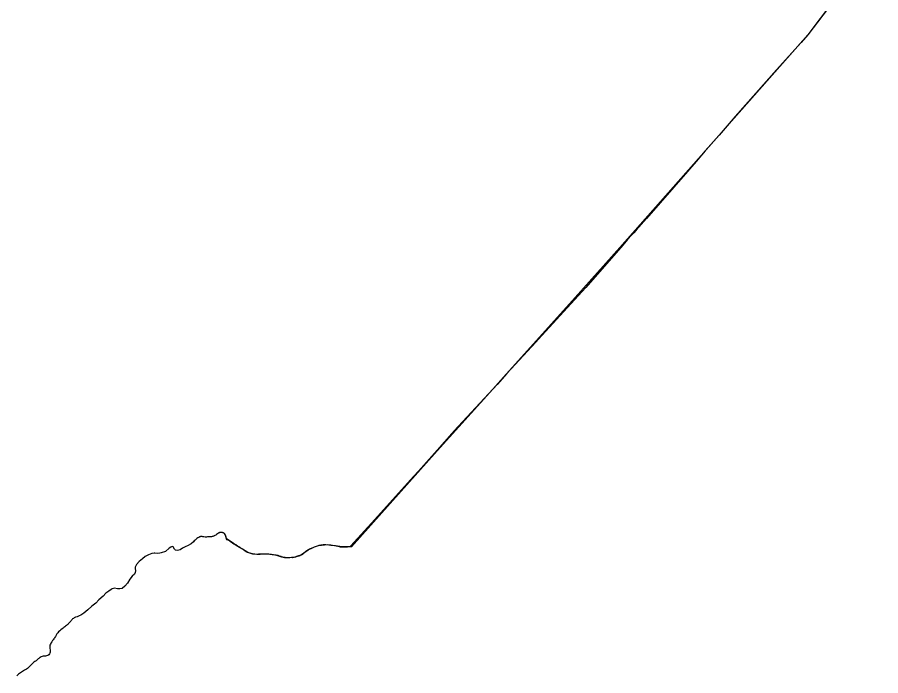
# Model space of a CAD drawing. Header units: inches. Extents: x 11258954 to 11313122, y 3645444 to 3695200.
# Drawn here: x 11305531 to 11311914, y 3660742 to 3665612 of the extents above; entities that cross this region are included whole.
import ezdxf

# ---------------------------------------------------------------- set-up
doc = ezdxf.new("R2010")
doc.units = ezdxf.units.IN
doc.header["$MEASUREMENT"] = 0
for name, color, linetype in [('SchoolBoardDistrict', 253, 'Continuous'), ('SchoolZone_Elementary', 251, 'Continuous'), ('SchoolZone_High', 63, 'Continuous'), ('SchoolZone_Middle', 154, 'Continuous')]:
    doc.layers.add(name, color=color, linetype=linetype)

msp = doc.modelspace()

# ---------------------------------------------------------------- linework, layer by layer
at = {"layer": 'SchoolBoardDistrict'}
msp.add_lwpolyline([(11311557.375, 3665722.9375), (11311376.344, 3665482.9375), (11311326.258, 3665426.6925), (11311145.094, 3665223.25), (11310837.4375, 3664877.375), (11310719.098, 3664741.241), (11310617.5625, 3664624.4375), (11310548.8995, 3664545.412), (11310500.1565, 3664489.3125), (11310485.0545, 3664471.932), (11310183.2815, 3664124.625), (11310105.9815, 3664038.6355), (11310088.106, 3664018.751), (11310071.25, 3664000), (11310043.4195, 3663968.1765), (11310006.8505, 3663926.361), (11309733.625, 3663613.9375), (11309677.4065, 3663552.4375), (11309385, 3663232.3125), (11309364.0545, 3663209.426), (11309150.9375, 3662976.5625), (11309077.625, 3662896.4375), (11308761.5, 3662552.375), (11308744.184, 3662533.062), (11308634.4065, 3662410.625), (11308496.077, 3662256.286), (11308460.25, 3662216.3125), (11308173.875, 3661897.3125), (11307997.0625, 3661702.6875), (11307989.844, 3661694.6875), (11307984.594, 3661694.4375), (11307971.375, 3661693.625), (11307957.844, 3661692.9375), (11307942.969, 3661692.4375), (11307935.6565, 3661692.4375), (11307929.0625, 3661692.8125), (11307921.1875, 3661693.625), (11307912.844, 3661695), (11307905.9375, 3661696.75), (11307899.5625, 3661698.4375), (11307887.9375, 3661700.8125), (11307875.3125, 3661702.6875), (11307861.5625, 3661704.625), (11307860.3125, 3661704.8125), (11307852.0315, 3661705.9375), (11307843.25, 3661707.0625), (11307833.5625, 3661708.0625), (11307812.4065, 3661709.5625), (11307793.0625, 3661709.375), (11307774.344, 3661707.25), (11307760.7815, 3661704.4375), (11307747.094, 3661700.6875), (11307733.344, 3661696.25), (11307720.219, 3661691.1875), (11307707.6875, 3661685.25), (11307692.344, 3661677.4375), (11307677.969, 3661669.3125), (11307666.969, 3661661.75), (11307656.9375, 3661653.875), (11307648.0625, 3661646.9375), (11307638.5315, 3661640), (11307628.5315, 3661633.8125), (11307623.3025, 3661631.359), (11307620.4065, 3661630), (11307611.844, 3661627.0625), (11307600.9375, 3661623.4375), (11307587.5625, 3661619.3125), (11307576.719, 3661616.875), (11307567.125, 3661615.25), (11307564.2815, 3661615.4375), (11307561.4065, 3661615.5625), (11307558.5315, 3661615.625), (11307546.5315, 3661615.125), (11307534.6565, 3661613.9375), (11307519.5, 3661613.4375), (11307506.25, 3661614.25), (11307495.875, 3661616.25), (11307486.719, 3661619.4375), (11307478.219, 3661623.1875), (11307469, 3661627.125), (11307458.6875, 3661630.625), (11307451.219, 3661632.1875), (11307444.25, 3661632.8125), (11307436.094, 3661633.625), (11307424.6875, 3661635.1875), (11307414.9375, 3661636.6875), (11307405.6875, 3661638.0625), (11307396.844, 3661639.25), (11307387.5, 3661640.3125), (11307377.6875, 3661641.25), (11307361.9375, 3661642.125), (11307346.969, 3661642.0625), (11307328.875, 3661641.4375), (11307313, 3661640.5), (11307299.7815, 3661639.625), (11307287.2815, 3661640.0625), (11307278.5625, 3661641.4375), (11307269.5, 3661643.4375), (11307260.2815, 3661645.625), (11307251.6875, 3661647.75), (11307243.4065, 3661650.25), (11307233.6565, 3661653.875), (11307222.5625, 3661659.25), (11307213.875, 3661665), (11307205.875, 3661671.0625), (11307197.469, 3661677), (11307188.594, 3661682.9375), (11307179.844, 3661688.625), (11307169.75, 3661695.0625), (11307159.2815, 3661701.5), (11307146.25, 3661709.0625), (11307132.9065, 3661716.375), (11307122.094, 3661722.3125), (11307112.25, 3661729.0625), (11307106.9065, 3661733.4375), (11307101.375, 3661737.9375), (11307095.6565, 3661741.875), (11307089.5625, 3661745), (11307083.5315, 3661748.4375), (11307077.6565, 3661754.25), (11307075.6875, 3661758.375), (11307075.344, 3661762.3125), (11307075.4375, 3661766.25), (11307073.7815, 3661774.75), (11307069.9065, 3661782.8125), (11307064.844, 3661789.25), (11307063.3125, 3661790.8125), (11307061.594, 3661792.4375), (11307059.625, 3661794.25), (11307053.5315, 3661798.75), (11307047.344, 3661801.4375), (11307040.844, 3661802.4375), (11307036.125, 3661802.1875), (11307031.375, 3661801.4375), (11307026.844, 3661800.4375), (11307024.844, 3661799.9375), (11307022.7815, 3661799.3125), (11307020.4375, 3661798.4375), (11307016.1565, 3661796.375), (11307012.75, 3661793.9375), (11307011.3575, 3661792.8295), (11307010, 3661791.75), (11307009.625, 3661791.4375), (11307004.094, 3661787.125), (11306998.1565, 3661782.9375), (11306991.8125, 3661778.875), (11306987.9495, 3661776.823), (11306985.8125, 3661775.6875), (11306976.0705, 3661771.301), (11306971.8125, 3661770.6875), (11306965.6565, 3661769.1875), (11306962.219, 3661768.875), (11306960.5625, 3661768.6875), (11306958.8165, 3661768.6875), (11306955.8125, 3661768.6875), (11306950.094, 3661768.625), (11306943.969, 3661768.5), (11306937.4065, 3661768.25), (11306928.844, 3661767.9375), (11306920.9065, 3661768.0625), (11306911, 3661769.0625), (11306903.219, 3661770.5), (11306896.969, 3661771.875), (11306891.4065, 3661772.25), (11306885.8125, 3661770.875), (11306885.133, 3661770.5805), (11306879.75, 3661768.25), (11306873, 3661765.0625), (11306865.469, 3661761.3125), (11306859.2815, 3661757.3125), (11306852.219, 3661752.0625), (11306844.8125, 3661745.5625), (11306839.3125, 3661739.1875), (11306834.8125, 3661732.875), (11306816.594, 3661718.4375), (11306789, 3661703.25), (11306776.7815, 3661699.0625), (11306751.7815, 3661684.4375), (11306734.375, 3661674.25), (11306714.375, 3661667.875), (11306700.1875, 3661670.25), (11306692.594, 3661677.25), (11306683.969, 3661695.875), (11306675.5625, 3661697.25), (11306667.1875, 3661692.875), (11306654.375, 3661685.875), (11306626.1565, 3661660.875), (11306595.75, 3661650.625), (11306584.5625, 3661649.625), (11306567.344, 3661647.25), (11306546.852, 3661648.7855), (11306543.1565, 3661649.0625), (11306526.5625, 3661645.4375), (11306501.9375, 3661636.625), (11306475.75, 3661623.25), (11306455.75, 3661607.625), (11306433.125, 3661586.0625), (11306411.5315, 3661563.625), (11306404.125, 3661551.25), (11306402.719, 3661545), (11306403.5315, 3661535), (11306405.719, 3661517.8125), (11306401.5315, 3661505.8125), (11306397.344, 3661492.625), (11306380.125, 3661477.625), (11306363.9375, 3661456.4375), (11306344.5315, 3661425.625), (11306326.125, 3661405.375), (11306305.125, 3661386.375), (11306289.719, 3661384), (11306280.3125, 3661383.625), (11306271.792, 3661385.437), (11306270.9065, 3661385.625), (11306250.3125, 3661389.8125), (11306231.5, 3661384.1875), (11306223.9065, 3661380.1875), (11306206.5, 3661368.625), (11306185.3125, 3661352.8125), (11306166.5, 3661331.8125), (11306134.2815, 3661302.8125), (11306110.5, 3661277.8125), (11306082.2815, 3661256.1875), (11306052.2815, 3661230), (11306022.0625, 3661205.1875), (11306000, 3661189.75), (11305987.125, 3661184.5625), (11305983.3075, 3661182.839), (11305974.25, 3661178.75), (11305962.2815, 3661174.5625), (11305956.6565, 3661172.125), (11305951.125, 3661169.25), (11305945.5625, 3661165.875), (11305939.875, 3661161.75), (11305936.0315, 3661158.3125), (11305933.0315, 3661154.8125), (11305930.219, 3661151), (11305926.875, 3661146.75), (11305921.8125, 3661140.6875), (11305917.125, 3661135.375), (11305912.625, 3661130.5625), (11305908.0315, 3661126.125), (11305903.5315, 3661122.1875), (11305898.719, 3661118.1875), (11305893.625, 3661114), (11305888.219, 3661109.5), (11305881.7815, 3661103.875), (11305876.0315, 3661098.8125), (11305870.1565, 3661093.75), (11305863.219, 3661088.0625), (11305853.375, 3661080.5625), (11305844.4065, 3661073.9375), (11305836.4065, 3661067.4375), (11305829.594, 3661060.4375), (11305823.844, 3661052.3125), (11305818.6565, 3661043.1875), (11305813.2815, 3661033.25), (11305806.969, 3661022.8125), (11305803.3125, 3661017.5), (11305801.5625, 3661015), (11305796.6565, 3661008.3125), (11305796.25, 3661007.75), (11305791.594, 3661001.5), (11305785.75, 3660993), (11305779.969, 3660983.8125), (11305775.5625, 3660975.375), (11305772.6565, 3660967.4375), (11305771.344, 3660959.5625), (11305771.594, 3660951.5), (11305772.6875, 3660943), (11305773.75, 3660933.75), (11305773.9375, 3660923.5625), (11305773.0625, 3660915.875), (11305771.125, 3660909.3125), (11305768.844, 3660904.875), (11305768.0625, 3660903.3125), (11305763.75, 3660897.375), (11305756.469, 3660891.5625), (11305747.875, 3660888.75), (11305738.594, 3660887.75), (11305729.3125, 3660887.125), (11305721.594, 3660886), (11305714.1565, 3660884.125), (11305706.7815, 3660881.4375), (11305699.2815, 3660877.75), (11305694.2815, 3660874.375), (11305690.2815, 3660870.625), (11305686.2815, 3660866.5), (11305681.2815, 3660861.9375), (11305675.1875, 3660857.25), (11305669.6875, 3660853.4375), (11305664.594, 3660850.0625), (11305659.6565, 3660846.6875), (11305654.4065, 3660842.6875), (11305649.094, 3660838.3125), (11305643.7815, 3660833.5), (11305638.469, 3660828.3125), (11305631, 3660820.1875), (11305624.5315, 3660812.5625), (11305617.125, 3660804.625), (11305606.844, 3660795.6875), (11305600.1875, 3660791), (11305594.344, 3660787.8125), (11305589, 3660785.375), (11305583.8125, 3660783.0625), (11305576.5315, 3660779.0625), (11305569, 3660774.25), (11305561.3125, 3660768.9375), (11305553.4065, 3660763.25), (11305546.719, 3660758.3125), (11305540.75, 3660753.5625), (11305534.594, 3660748.375), (11305527.1875, 3660742.0625)], dxfattribs=at)
at = {"layer": 'SchoolZone_Elementary'}
msp.add_polyline3d([(11311914.489, 3666193.1245, 0), (11311376.344, 3665482.9375, 0), (11309984.864, 3663909.724, 0), (11309654.261, 3663540.7975, 0), (11309144.6875, 3662972.14, 0), (11309144.6715, 3662972.122, 0), (11309046.2545, 3662862.2945, 0), (11308635.87, 3662404.33, 0), (11308635.852, 3662404.31, 0), (11308001.05, 3661695.909, 0), (11307981.552, 3661694.8195, 0), (11307938.175, 3661694.875, 0), (11307915.95, 3661696.75, 0), (11307882.475, 3661702.85, 0), (11307861.6695, 3661706.263, 0), (11307849.25, 3661708.3, 0), (11307826.3, 3661709.3, 0), (11307779.925, 3661706.475, 0), (11307755.5455, 3661703.6385, 0), (11307726.95, 3661693.5, 0), (11307706.15, 3661683.625, 0), (11307683.6, 3661672.65, 0), (11307664.8, 3661660.325, 0), (11307647.575, 3661645.125, 0), (11307627.6, 3661633.4, 0), (11307603.175, 3661625.5, 0), (11307583.575, 3661620.075, 0), (11307560.275, 3661615.6, 0), (11307532.925, 3661614.475, 0), (11307511.05, 3661616, 0), (11307479.675, 3661622.075, 0), (11307442.6, 3661632.95, 0), (11307411.1365, 3661637.6235, 0), (11307389.8, 3661640.675, 0), (11307358.4, 3661641.05, 0), (11307352.6865, 3661640.7585, 0), (11307325.55, 3661639.375, 0), (11307303.575, 3661639.3, 0), (11307273.4905, 3661641.858, 0), (11307250.225, 3661648.575, 0), (11307235.65, 3661654.1, 0), (11307195.575, 3661677.15, 0), (11307156.375, 3661700.075, 0), (11307111.05, 3661733.35, 0), (11307084.05, 3661750.1, 0), (11307076.1205, 3661761.521, 0), (11307069.599, 3661781.206, 0), (11307063.375, 3661792.925, 0), (11307056.95, 3661796.8, 0), (11307048.6215, 3661800.2505, 0), (11307035.325, 3661801.625, 0), (11307025.5305, 3661799.9355, 0), (11307017.6, 3661796.55, 0), (11307011.987, 3661792.667, 0), (11307011.9665, 3661792.6525, 0), (11307004.094, 3661787.125, 0), (11306998.1565, 3661782.9375, 0), (11306991.8125, 3661778.875, 0), (11306985.8125, 3661775.6875, 0), (11306976.0705, 3661771.301, 0), (11306971.8125, 3661770.6875, 0), (11306965.6565, 3661769.1875, 0), (11306962.219, 3661768.875, 0), (11306960.5625, 3661768.6875, 0), (11306955.8125, 3661768.6875, 0), (11306950.094, 3661768.625, 0), (11306943.969, 3661768.5, 0), (11306937.4065, 3661768.25, 0), (11306928.844, 3661767.9375, 0), (11306920.9065, 3661768.0625, 0), (11306911, 3661769.0625, 0), (11306903.219, 3661770.5, 0), (11306896.969, 3661771.875, 0), (11306891.4065, 3661772.25, 0), (11306885.8125, 3661770.875, 0), (11306879.75, 3661768.25, 0), (11306873, 3661765.0625, 0), (11306865.469, 3661761.3125, 0), (11306859.2815, 3661757.3125, 0), (11306852.219, 3661752.0625, 0), (11306844.8125, 3661745.5625, 0), (11306839.3125, 3661739.1875, 0), (11306834.8125, 3661732.875, 0), (11306816.594, 3661718.4375, 0), (11306789, 3661703.25, 0), (11306776.7815, 3661699.0625, 0), (11306751.7815, 3661684.4375, 0), (11306734.375, 3661674.25, 0), (11306714.375, 3661667.875, 0), (11306700.1875, 3661670.25, 0), (11306692.594, 3661677.25, 0), (11306683.969, 3661695.875, 0), (11306675.5625, 3661697.25, 0), (11306667.1875, 3661692.875, 0), (11306654.375, 3661685.875, 0), (11306626.1565, 3661660.875, 0), (11306595.75, 3661650.625, 0), (11306584.5625, 3661649.625, 0), (11306567.344, 3661647.25, 0), (11306543.1565, 3661649.0625, 0), (11306526.5625, 3661645.4375, 0), (11306501.9375, 3661636.625, 0), (11306475.75, 3661623.25, 0), (11306455.75, 3661607.625, 0), (11306433.125, 3661586.0625, 0), (11306411.5315, 3661563.625, 0), (11306404.125, 3661551.25, 0), (11306402.719, 3661545, 0), (11306403.5315, 3661535, 0), (11306405.719, 3661517.8125, 0), (11306401.5315, 3661505.8125, 0), (11306397.344, 3661492.625, 0), (11306380.125, 3661477.625, 0), (11306363.9375, 3661456.4375, 0), (11306344.5315, 3661425.625, 0), (11306326.125, 3661405.375, 0), (11306305.125, 3661386.375, 0), (11306289.719, 3661384, 0), (11306280.3125, 3661383.625, 0), (11306270.9065, 3661385.625, 0), (11306250.3125, 3661389.8125, 0), (11306231.5, 3661384.1875, 0), (11306223.9065, 3661380.1875, 0), (11306206.5, 3661368.625, 0), (11306185.3125, 3661352.8125, 0), (11306166.5, 3661331.8125, 0), (11306134.2815, 3661302.8125, 0), (11306110.5, 3661277.8125, 0), (11306082.2815, 3661256.1875, 0), (11306052.2815, 3661230, 0), (11306022.0625, 3661205.1875, 0), (11306000, 3661189.75, 0), (11305987.125, 3661184.5625, 0), (11305974.25, 3661178.75, 0), (11305962.2815, 3661174.5625, 0), (11305956.6565, 3661172.125, 0), (11305951.125, 3661169.25, 0), (11305945.5625, 3661165.875, 0), (11305939.875, 3661161.75, 0), (11305936.0315, 3661158.3125, 0), (11305933.0315, 3661154.8125, 0), (11305930.219, 3661151, 0), (11305926.875, 3661146.75, 0), (11305921.8125, 3661140.6875, 0), (11305917.125, 3661135.375, 0), (11305912.625, 3661130.5625, 0), (11305908.0315, 3661126.125, 0), (11305903.5315, 3661122.1875, 0), (11305898.719, 3661118.1875, 0), (11305893.625, 3661114, 0), (11305888.219, 3661109.5, 0), (11305881.7815, 3661103.875, 0), (11305876.0315, 3661098.8125, 0), (11305870.1565, 3661093.75, 0), (11305863.219, 3661088.0625, 0), (11305853.375, 3661080.5625, 0), (11305844.4065, 3661073.9375, 0), (11305836.4065, 3661067.4375, 0), (11305829.594, 3661060.4375, 0), (11305823.844, 3661052.3125, 0), (11305818.6565, 3661043.1875, 0), (11305813.2815, 3661033.25, 0), (11305806.969, 3661022.8125, 0), (11305803.3125, 3661017.5, 0), (11305801.5625, 3661015, 0), (11305796.6565, 3661008.3125, 0), (11305796.25, 3661007.75, 0), (11305791.594, 3661001.5, 0), (11305785.75, 3660993, 0), (11305779.969, 3660983.8125, 0), (11305775.5625, 3660975.375, 0), (11305772.6565, 3660967.4375, 0), (11305771.344, 3660959.5625, 0), (11305771.594, 3660951.5, 0), (11305772.6875, 3660943, 0), (11305773.75, 3660933.75, 0), (11305773.9375, 3660923.5625, 0), (11305773.0625, 3660915.875, 0), (11305771.125, 3660909.3125, 0), (11305768.844, 3660904.875, 0), (11305768.0625, 3660903.3125, 0), (11305763.75, 3660897.375, 0), (11305756.469, 3660891.5625, 0), (11305747.875, 3660888.75, 0), (11305738.594, 3660887.75, 0), (11305729.3125, 3660887.125, 0), (11305721.594, 3660886, 0), (11305714.1565, 3660884.125, 0), (11305706.7815, 3660881.4375, 0), (11305699.2815, 3660877.75, 0), (11305694.2815, 3660874.375, 0), (11305690.2815, 3660870.625, 0), (11305686.2815, 3660866.5, 0), (11305681.2815, 3660861.9375, 0), (11305675.1875, 3660857.25, 0), (11305669.6875, 3660853.4375, 0), (11305664.594, 3660850.0625, 0), (11305659.6565, 3660846.6875, 0), (11305654.4065, 3660842.6875, 0), (11305649.094, 3660838.3125, 0), (11305643.7815, 3660833.5, 0), (11305638.469, 3660828.3125, 0), (11305631, 3660820.1875, 0), (11305624.5315, 3660812.5625, 0), (11305617.125, 3660804.625, 0), (11305606.844, 3660795.6875, 0), (11305600.1875, 3660791, 0), (11305594.344, 3660787.8125, 0), (11305589, 3660785.375, 0), (11305583.8125, 3660783.0625, 0), (11305576.5315, 3660779.0625, 0), (11305569, 3660774.25, 0), (11305561.3125, 3660768.9375, 0), (11305553.4065, 3660763.25, 0), (11305546.719, 3660758.3125, 0), (11305540.75, 3660753.5625, 0), (11305534.594, 3660748.375, 0), (11305527.1875, 3660742.0625, 0)], dxfattribs=at)
at = {"layer": 'SchoolZone_High'}
msp.add_polyline3d([(11311914.489, 3666193.1245, 0), (11311376.344, 3665482.9375, 0), (11309984.864, 3663909.724, 0), (11309654.261, 3663540.7975, 0), (11309144.6875, 3662972.14, 0), (11309144.6715, 3662972.122, 0), (11309046.2545, 3662862.2945, 0), (11308635.87, 3662404.33, 0), (11308635.852, 3662404.31, 0), (11308001.05, 3661695.909, 0), (11307981.552, 3661694.8195, 0), (11307938.175, 3661694.875, 0), (11307915.95, 3661696.75, 0), (11307882.475, 3661702.85, 0), (11307861.6695, 3661706.263, 0), (11307849.25, 3661708.3, 0), (11307826.3, 3661709.3, 0), (11307779.925, 3661706.475, 0), (11307755.5455, 3661703.6385, 0), (11307726.95, 3661693.5, 0), (11307706.15, 3661683.625, 0), (11307683.6, 3661672.65, 0), (11307664.8, 3661660.325, 0), (11307647.575, 3661645.125, 0), (11307627.6, 3661633.4, 0), (11307603.175, 3661625.5, 0), (11307583.575, 3661620.075, 0), (11307560.275, 3661615.6, 0), (11307532.925, 3661614.475, 0), (11307511.05, 3661616, 0), (11307479.675, 3661622.075, 0), (11307442.6, 3661632.95, 0), (11307411.1365, 3661637.6235, 0), (11307389.8, 3661640.675, 0), (11307358.4, 3661641.05, 0), (11307352.6865, 3661640.7585, 0), (11307325.55, 3661639.375, 0), (11307303.575, 3661639.3, 0), (11307273.4905, 3661641.858, 0), (11307250.225, 3661648.575, 0), (11307235.65, 3661654.1, 0), (11307195.575, 3661677.15, 0), (11307156.375, 3661700.075, 0), (11307111.05, 3661733.35, 0), (11307084.05, 3661750.1, 0), (11307076.1205, 3661761.521, 0), (11307069.599, 3661781.206, 0), (11307063.375, 3661792.925, 0), (11307056.95, 3661796.8, 0), (11307048.6215, 3661800.2505, 0), (11307035.325, 3661801.625, 0), (11307025.5305, 3661799.9355, 0), (11307017.6, 3661796.55, 0), (11307011.987, 3661792.667, 0), (11307011.9665, 3661792.6525, 0), (11307004.094, 3661787.125, 0), (11306998.1565, 3661782.9375, 0), (11306991.8125, 3661778.875, 0), (11306985.8125, 3661775.6875, 0), (11306976.0705, 3661771.301, 0), (11306971.8125, 3661770.6875, 0), (11306965.6565, 3661769.1875, 0), (11306962.219, 3661768.875, 0), (11306960.5625, 3661768.6875, 0), (11306955.8125, 3661768.6875, 0), (11306950.094, 3661768.625, 0), (11306943.969, 3661768.5, 0), (11306937.4065, 3661768.25, 0), (11306928.844, 3661767.9375, 0), (11306920.9065, 3661768.0625, 0), (11306911, 3661769.0625, 0), (11306903.219, 3661770.5, 0), (11306896.969, 3661771.875, 0), (11306891.4065, 3661772.25, 0), (11306885.8125, 3661770.875, 0), (11306879.75, 3661768.25, 0), (11306873, 3661765.0625, 0), (11306865.469, 3661761.3125, 0), (11306859.2815, 3661757.3125, 0), (11306852.219, 3661752.0625, 0), (11306844.8125, 3661745.5625, 0), (11306839.3125, 3661739.1875, 0), (11306834.8125, 3661732.875, 0), (11306816.594, 3661718.4375, 0), (11306789, 3661703.25, 0), (11306776.7815, 3661699.0625, 0), (11306751.7815, 3661684.4375, 0), (11306734.375, 3661674.25, 0), (11306714.375, 3661667.875, 0), (11306700.1875, 3661670.25, 0), (11306692.594, 3661677.25, 0), (11306683.969, 3661695.875, 0), (11306675.5625, 3661697.25, 0), (11306667.1875, 3661692.875, 0), (11306654.375, 3661685.875, 0), (11306626.1565, 3661660.875, 0), (11306595.75, 3661650.625, 0), (11306584.5625, 3661649.625, 0), (11306567.344, 3661647.25, 0), (11306543.1565, 3661649.0625, 0), (11306526.5625, 3661645.4375, 0), (11306501.9375, 3661636.625, 0), (11306475.75, 3661623.25, 0), (11306455.75, 3661607.625, 0), (11306433.125, 3661586.0625, 0), (11306411.5315, 3661563.625, 0), (11306404.125, 3661551.25, 0), (11306402.719, 3661545, 0), (11306403.5315, 3661535, 0), (11306405.719, 3661517.8125, 0), (11306401.5315, 3661505.8125, 0), (11306397.344, 3661492.625, 0), (11306380.125, 3661477.625, 0), (11306363.9375, 3661456.4375, 0), (11306344.5315, 3661425.625, 0), (11306326.125, 3661405.375, 0), (11306305.125, 3661386.375, 0), (11306289.719, 3661384, 0), (11306280.3125, 3661383.625, 0), (11306270.9065, 3661385.625, 0), (11306250.3125, 3661389.8125, 0), (11306231.5, 3661384.1875, 0), (11306223.9065, 3661380.1875, 0), (11306206.5, 3661368.625, 0), (11306185.3125, 3661352.8125, 0), (11306166.5, 3661331.8125, 0), (11306134.2815, 3661302.8125, 0), (11306110.5, 3661277.8125, 0), (11306082.2815, 3661256.1875, 0), (11306052.2815, 3661230, 0), (11306022.0625, 3661205.1875, 0), (11306000, 3661189.75, 0), (11305987.125, 3661184.5625, 0), (11305974.25, 3661178.75, 0), (11305962.2815, 3661174.5625, 0), (11305956.6565, 3661172.125, 0), (11305951.125, 3661169.25, 0), (11305945.5625, 3661165.875, 0), (11305939.875, 3661161.75, 0), (11305936.0315, 3661158.3125, 0), (11305933.0315, 3661154.8125, 0), (11305930.219, 3661151, 0), (11305926.875, 3661146.75, 0), (11305921.8125, 3661140.6875, 0), (11305917.125, 3661135.375, 0), (11305912.625, 3661130.5625, 0), (11305908.0315, 3661126.125, 0), (11305903.5315, 3661122.1875, 0), (11305898.719, 3661118.1875, 0), (11305893.625, 3661114, 0), (11305888.219, 3661109.5, 0), (11305881.7815, 3661103.875, 0), (11305876.0315, 3661098.8125, 0), (11305870.1565, 3661093.75, 0), (11305863.219, 3661088.0625, 0), (11305853.375, 3661080.5625, 0), (11305844.4065, 3661073.9375, 0), (11305836.4065, 3661067.4375, 0), (11305829.594, 3661060.4375, 0), (11305823.844, 3661052.3125, 0), (11305818.6565, 3661043.1875, 0), (11305813.2815, 3661033.25, 0), (11305806.969, 3661022.8125, 0), (11305803.3125, 3661017.5, 0), (11305801.5625, 3661015, 0), (11305796.6565, 3661008.3125, 0), (11305796.25, 3661007.75, 0), (11305791.594, 3661001.5, 0), (11305785.75, 3660993, 0), (11305779.969, 3660983.8125, 0), (11305775.5625, 3660975.375, 0), (11305772.6565, 3660967.4375, 0), (11305771.344, 3660959.5625, 0), (11305771.594, 3660951.5, 0), (11305772.6875, 3660943, 0), (11305773.75, 3660933.75, 0), (11305773.9375, 3660923.5625, 0), (11305773.0625, 3660915.875, 0), (11305771.125, 3660909.3125, 0), (11305768.844, 3660904.875, 0), (11305768.0625, 3660903.3125, 0), (11305763.75, 3660897.375, 0), (11305756.469, 3660891.5625, 0), (11305747.875, 3660888.75, 0), (11305738.594, 3660887.75, 0), (11305729.3125, 3660887.125, 0), (11305721.594, 3660886, 0), (11305714.1565, 3660884.125, 0), (11305706.7815, 3660881.4375, 0), (11305699.2815, 3660877.75, 0), (11305694.2815, 3660874.375, 0), (11305690.2815, 3660870.625, 0), (11305686.2815, 3660866.5, 0), (11305681.2815, 3660861.9375, 0), (11305675.1875, 3660857.25, 0), (11305669.6875, 3660853.4375, 0), (11305664.594, 3660850.0625, 0), (11305659.6565, 3660846.6875, 0), (11305654.4065, 3660842.6875, 0), (11305649.094, 3660838.3125, 0), (11305643.7815, 3660833.5, 0), (11305638.469, 3660828.3125, 0), (11305631, 3660820.1875, 0), (11305624.5315, 3660812.5625, 0), (11305617.125, 3660804.625, 0), (11305606.844, 3660795.6875, 0), (11305600.1875, 3660791, 0), (11305594.344, 3660787.8125, 0), (11305589, 3660785.375, 0), (11305583.8125, 3660783.0625, 0), (11305576.5315, 3660779.0625, 0), (11305569, 3660774.25, 0), (11305561.3125, 3660768.9375, 0), (11305553.4065, 3660763.25, 0), (11305546.719, 3660758.3125, 0), (11305540.75, 3660753.5625, 0), (11305534.594, 3660748.375, 0), (11305527.1875, 3660742.0625, 0)], dxfattribs=at)
at = {"layer": 'SchoolZone_Middle'}
msp.add_polyline3d([(11311914.489, 3666193.1245, 0), (11311376.344, 3665482.9375, 0), (11309984.864, 3663909.724, 0), (11309654.261, 3663540.7975, 0), (11309144.6875, 3662972.14, 0), (11309144.6715, 3662972.122, 0), (11309046.2545, 3662862.2945, 0), (11308635.87, 3662404.33, 0), (11308635.852, 3662404.31, 0), (11308001.05, 3661695.909, 0), (11307981.552, 3661694.8195, 0), (11307938.175, 3661694.875, 0), (11307915.95, 3661696.75, 0), (11307882.475, 3661702.85, 0), (11307861.6695, 3661706.263, 0), (11307849.25, 3661708.3, 0), (11307826.3, 3661709.3, 0), (11307779.925, 3661706.475, 0), (11307755.5455, 3661703.6385, 0), (11307726.95, 3661693.5, 0), (11307706.15, 3661683.625, 0), (11307683.6, 3661672.65, 0), (11307664.8, 3661660.325, 0), (11307647.575, 3661645.125, 0), (11307627.6, 3661633.4, 0), (11307603.175, 3661625.5, 0), (11307583.575, 3661620.075, 0), (11307560.275, 3661615.6, 0), (11307532.925, 3661614.475, 0), (11307511.05, 3661616, 0), (11307479.675, 3661622.075, 0), (11307442.6, 3661632.95, 0), (11307411.1365, 3661637.6235, 0), (11307389.8, 3661640.675, 0), (11307358.4, 3661641.05, 0), (11307352.6865, 3661640.7585, 0), (11307325.55, 3661639.375, 0), (11307303.575, 3661639.3, 0), (11307273.4905, 3661641.858, 0), (11307250.225, 3661648.575, 0), (11307235.65, 3661654.1, 0), (11307195.575, 3661677.15, 0), (11307156.375, 3661700.075, 0), (11307111.05, 3661733.35, 0), (11307084.05, 3661750.1, 0), (11307076.1205, 3661761.521, 0), (11307069.599, 3661781.206, 0), (11307063.375, 3661792.925, 0), (11307056.95, 3661796.8, 0), (11307048.6215, 3661800.2505, 0), (11307035.325, 3661801.625, 0), (11307025.5305, 3661799.9355, 0), (11307017.6, 3661796.55, 0), (11307011.987, 3661792.667, 0), (11307011.9665, 3661792.6525, 0), (11307004.094, 3661787.125, 0), (11306998.1565, 3661782.9375, 0), (11306991.8125, 3661778.875, 0), (11306985.8125, 3661775.6875, 0), (11306976.0705, 3661771.301, 0), (11306971.8125, 3661770.6875, 0), (11306965.6565, 3661769.1875, 0), (11306962.219, 3661768.875, 0), (11306960.5625, 3661768.6875, 0), (11306955.8125, 3661768.6875, 0), (11306950.094, 3661768.625, 0), (11306943.969, 3661768.5, 0), (11306937.4065, 3661768.25, 0), (11306928.844, 3661767.9375, 0), (11306920.9065, 3661768.0625, 0), (11306911, 3661769.0625, 0), (11306903.219, 3661770.5, 0), (11306896.969, 3661771.875, 0), (11306891.4065, 3661772.25, 0), (11306885.8125, 3661770.875, 0), (11306879.75, 3661768.25, 0), (11306873, 3661765.0625, 0), (11306865.469, 3661761.3125, 0), (11306859.2815, 3661757.3125, 0), (11306852.219, 3661752.0625, 0), (11306844.8125, 3661745.5625, 0), (11306839.3125, 3661739.1875, 0), (11306834.8125, 3661732.875, 0), (11306816.594, 3661718.4375, 0), (11306789, 3661703.25, 0), (11306776.7815, 3661699.0625, 0), (11306751.7815, 3661684.4375, 0), (11306734.375, 3661674.25, 0), (11306714.375, 3661667.875, 0), (11306700.1875, 3661670.25, 0), (11306692.594, 3661677.25, 0), (11306683.969, 3661695.875, 0), (11306675.5625, 3661697.25, 0), (11306667.1875, 3661692.875, 0), (11306654.375, 3661685.875, 0), (11306626.1565, 3661660.875, 0), (11306595.75, 3661650.625, 0), (11306584.5625, 3661649.625, 0), (11306567.344, 3661647.25, 0), (11306543.1565, 3661649.0625, 0), (11306526.5625, 3661645.4375, 0), (11306501.9375, 3661636.625, 0), (11306475.75, 3661623.25, 0), (11306455.75, 3661607.625, 0), (11306433.125, 3661586.0625, 0), (11306411.5315, 3661563.625, 0), (11306404.125, 3661551.25, 0), (11306402.719, 3661545, 0), (11306403.5315, 3661535, 0), (11306405.719, 3661517.8125, 0), (11306401.5315, 3661505.8125, 0), (11306397.344, 3661492.625, 0), (11306380.125, 3661477.625, 0), (11306363.9375, 3661456.4375, 0), (11306344.5315, 3661425.625, 0), (11306326.125, 3661405.375, 0), (11306305.125, 3661386.375, 0), (11306289.719, 3661384, 0), (11306280.3125, 3661383.625, 0), (11306270.9065, 3661385.625, 0), (11306250.3125, 3661389.8125, 0), (11306231.5, 3661384.1875, 0), (11306223.9065, 3661380.1875, 0), (11306206.5, 3661368.625, 0), (11306185.3125, 3661352.8125, 0), (11306166.5, 3661331.8125, 0), (11306134.2815, 3661302.8125, 0), (11306110.5, 3661277.8125, 0), (11306082.2815, 3661256.1875, 0), (11306052.2815, 3661230, 0), (11306022.0625, 3661205.1875, 0), (11306000, 3661189.75, 0), (11305987.125, 3661184.5625, 0), (11305974.25, 3661178.75, 0), (11305962.2815, 3661174.5625, 0), (11305956.6565, 3661172.125, 0), (11305951.125, 3661169.25, 0), (11305945.5625, 3661165.875, 0), (11305939.875, 3661161.75, 0), (11305936.0315, 3661158.3125, 0), (11305933.0315, 3661154.8125, 0), (11305930.219, 3661151, 0), (11305926.875, 3661146.75, 0), (11305921.8125, 3661140.6875, 0), (11305917.125, 3661135.375, 0), (11305912.625, 3661130.5625, 0), (11305908.0315, 3661126.125, 0), (11305903.5315, 3661122.1875, 0), (11305898.719, 3661118.1875, 0), (11305893.625, 3661114, 0), (11305888.219, 3661109.5, 0), (11305881.7815, 3661103.875, 0), (11305876.0315, 3661098.8125, 0), (11305870.1565, 3661093.75, 0), (11305863.219, 3661088.0625, 0), (11305853.375, 3661080.5625, 0), (11305844.4065, 3661073.9375, 0), (11305836.4065, 3661067.4375, 0), (11305829.594, 3661060.4375, 0), (11305823.844, 3661052.3125, 0), (11305818.6565, 3661043.1875, 0), (11305813.2815, 3661033.25, 0), (11305806.969, 3661022.8125, 0), (11305803.3125, 3661017.5, 0), (11305801.5625, 3661015, 0), (11305796.6565, 3661008.3125, 0), (11305796.25, 3661007.75, 0), (11305791.594, 3661001.5, 0), (11305785.75, 3660993, 0), (11305779.969, 3660983.8125, 0), (11305775.5625, 3660975.375, 0), (11305772.6565, 3660967.4375, 0), (11305771.344, 3660959.5625, 0), (11305771.594, 3660951.5, 0), (11305772.6875, 3660943, 0), (11305773.75, 3660933.75, 0), (11305773.9375, 3660923.5625, 0), (11305773.0625, 3660915.875, 0), (11305771.125, 3660909.3125, 0), (11305768.844, 3660904.875, 0), (11305768.0625, 3660903.3125, 0), (11305763.75, 3660897.375, 0), (11305756.469, 3660891.5625, 0), (11305747.875, 3660888.75, 0), (11305738.594, 3660887.75, 0), (11305729.3125, 3660887.125, 0), (11305721.594, 3660886, 0), (11305714.1565, 3660884.125, 0), (11305706.7815, 3660881.4375, 0), (11305699.2815, 3660877.75, 0), (11305694.2815, 3660874.375, 0), (11305690.2815, 3660870.625, 0), (11305686.2815, 3660866.5, 0), (11305681.2815, 3660861.9375, 0), (11305675.1875, 3660857.25, 0), (11305669.6875, 3660853.4375, 0), (11305664.594, 3660850.0625, 0), (11305659.6565, 3660846.6875, 0), (11305654.4065, 3660842.6875, 0), (11305649.094, 3660838.3125, 0), (11305643.7815, 3660833.5, 0), (11305638.469, 3660828.3125, 0), (11305631, 3660820.1875, 0), (11305624.5315, 3660812.5625, 0), (11305617.125, 3660804.625, 0), (11305606.844, 3660795.6875, 0), (11305600.1875, 3660791, 0), (11305594.344, 3660787.8125, 0), (11305589, 3660785.375, 0), (11305583.8125, 3660783.0625, 0), (11305576.5315, 3660779.0625, 0), (11305569, 3660774.25, 0), (11305561.3125, 3660768.9375, 0), (11305553.4065, 3660763.25, 0), (11305546.719, 3660758.3125, 0), (11305540.75, 3660753.5625, 0), (11305534.594, 3660748.375, 0), (11305527.1875, 3660742.0625, 0)], dxfattribs=at)

doc.saveas('drawing.dxf')
